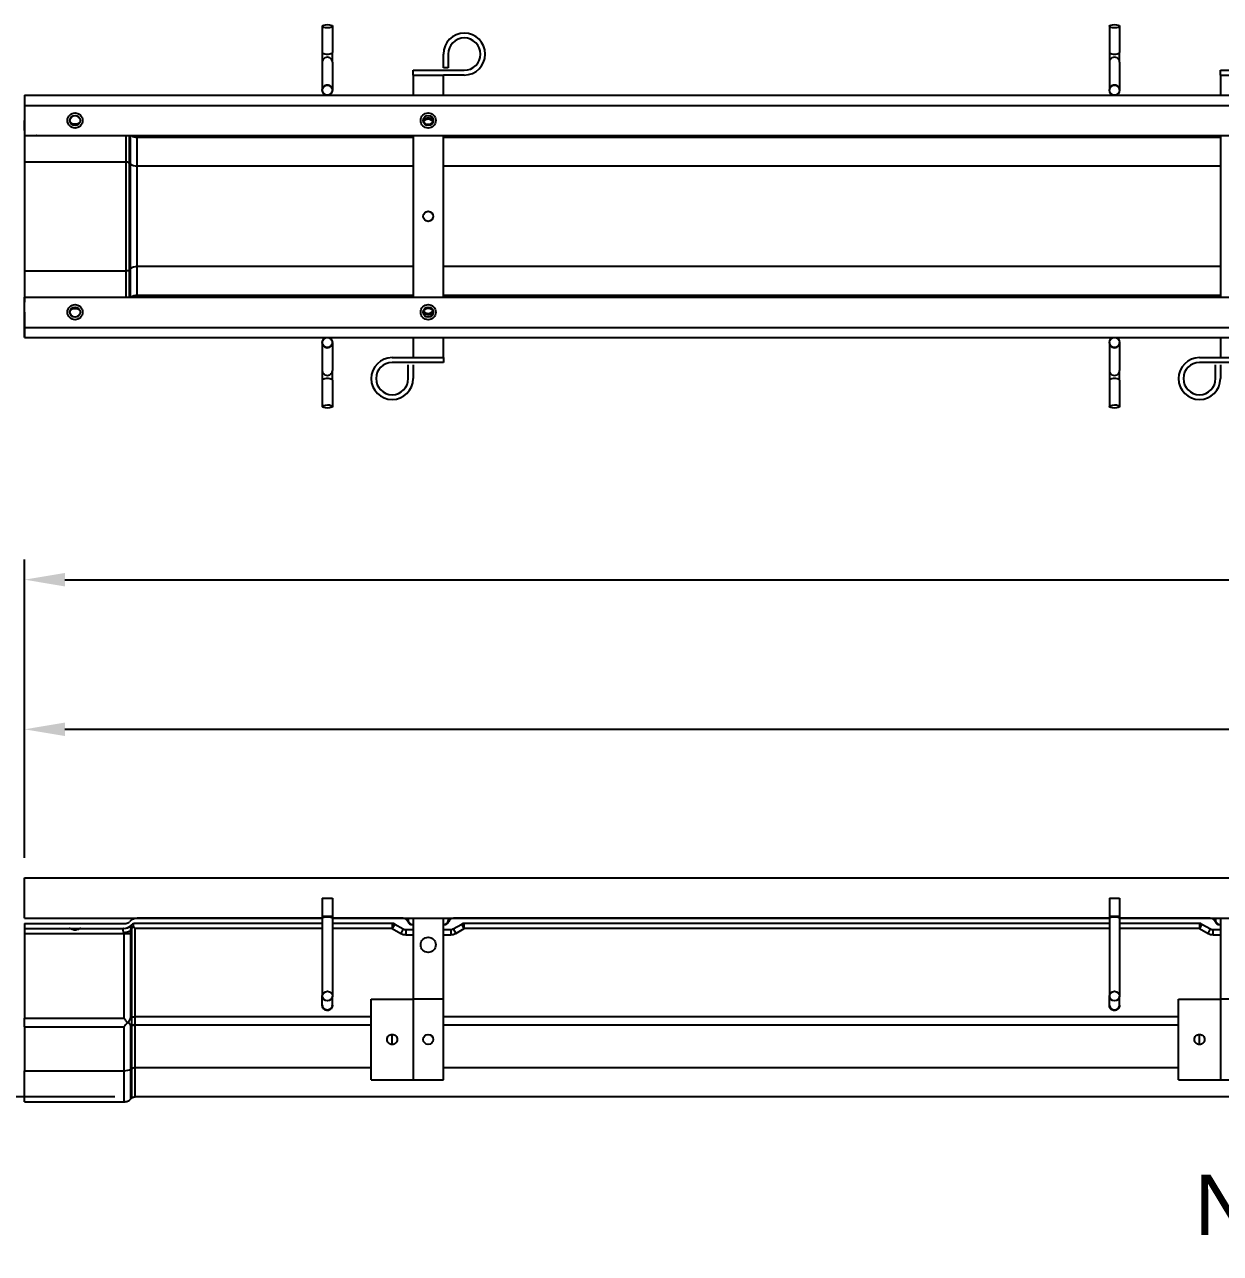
# Model space of a CAD drawing. Header units: inches. Extents: x 72 to 245, y 42 to 80.
# Drawn here: x 118.87 to 148.49, y 49.19 to 79.64 of the extents above; entities that cross this region are included whole.
import ezdxf

# ---------------------------------------------------------------- set-up
doc = ezdxf.new("R2010")
doc.units = ezdxf.units.IN
doc.header["$MEASUREMENT"] = 0
for name, color, linetype in [('dim', 7, 'Continuous'), ('Frame', 1, 'Continuous'), ('Trench', 132, 'Continuous')]:
    doc.layers.add(name, color=color, linetype=linetype)
doc.styles.add('ROMANS', font='romans.shx')
doc.styles.add('Sales', font='romans.shx', dxfattribs={"width": 0.85})
doc.dimstyles.new('Sales', dxfattribs={"dimtxt": 1, "dimasz": 1, "dimexe": 0.5, "dimexo": 0.5, "dimgap": 0.09, "dimtad": 0, "dimtih": 1, "dimtoh": 1, "dimdec": 6, "dimzin": 0, "dimdsep": 46, "dimlunit": 5, "dimtxsty": 'Sales', "dimcen": 0, "dimclrd": 7, "dimclre": 7, "dimclrt": 7, "dimadec": 0, "dimazin": 0, "dimtfac": 0.85, "dimtdec": 6, "dimtix": 1, "dimtofl": 0, "dimtmove": 0, "dimatfit": 3, "dimfxl": 0, "dimtolj": 1, "dimtzin": 0, "dimarcsym": 0})

# ---------------------------------------------------------------- blocks, each defined once
blk = doc.blocks.new('*D24')
at = {"layer": 'Defpoints', "color": 0}
for p in [(238.867, 62.177), (118.867, 58.496), (238.867, 58.496)]:
    blk.add_point(p, dxfattribs=at)
at = {"layer": 'dim', "color": 7, "lineweight": -2}
for p, q in [((118.867, 58.996), (118.867, 62.677)), ((238.867, 58.996), (238.867, 62.677)), ((119.867, 62.177), (166.094, 62.177)), ((237.867, 62.177), (173.479, 62.177))]:
    blk.add_line(p, q, dxfattribs=at)
at = {"layer": 'dim', "color": 7}
for points in [[(119.867, 62.344), (119.867, 62.011), (118.867, 62.177)], [(237.867, 62.344), (237.867, 62.011), (238.867, 62.177)]]:
    blk.add_solid(points, dxfattribs=at)
at = {"layer": 'dim', "color": 7, "lineweight": 0, "insert": (169.786, 62.177), "char_height": 1, "attachment_point": 5, "style": 'Sales'}
blk.add_mtext('\\A1;120 [3048]', dxfattribs=at)
blk = doc.blocks.new('*D25')
at = {"layer": 'Defpoints', "color": 0}
for p in [(241.367, 65.884), (118.867, 58.496), (241.367, 57.496)]:
    blk.add_point(p, dxfattribs=at)
at = {"layer": 'dim', "color": 7, "lineweight": -2}
for p, q in [((118.867, 58.996), (118.867, 66.384)), ((241.367, 57.996), (241.367, 66.384)), ((119.867, 65.884), (182.751, 65.884)), ((240.367, 65.884), (190.721, 65.884))]:
    blk.add_line(p, q, dxfattribs=at)
at = {"layer": 'dim', "color": 7}
for points in [[(119.867, 66.05), (119.867, 65.717), (118.867, 65.884)], [(240.367, 66.05), (240.367, 65.717), (241.367, 65.884)]]:
    blk.add_solid(points, dxfattribs=at)
at = {"layer": 'dim', "color": 7, "lineweight": 0, "insert": (186.736, 65.884), "char_height": 1, "attachment_point": 5, "style": 'Sales'}
blk.add_mtext('\\A1;122{\\H0.850000x;\\S1/2;} [3112]', dxfattribs=at)
blk = doc.blocks.new('*D26')
at = {"layer": 'Defpoints', "color": 0}
for p in [(118.867, 58.496), (115.701, 53.074), (121.606, 53.074)]:
    blk.add_point(p, dxfattribs=at)
at = {"layer": 'dim', "color": 7, "lineweight": -2}
for p, q in [((118.367, 58.496), (115.201, 58.496)), ((115.701, 57.496), (115.701, 56.287)), ((115.701, 54.074), (115.701, 54.917)), ((121.106, 53.074), (115.201, 53.074))]:
    blk.add_line(p, q, dxfattribs=at)
at = {"layer": 'dim', "color": 7}
for points in [[(115.535, 57.496), (115.868, 57.496), (115.701, 58.496)], [(115.535, 54.074), (115.868, 54.074), (115.701, 53.074)]]:
    blk.add_solid(points, dxfattribs=at)
at = {"layer": 'dim', "color": 7, "lineweight": 0, "insert": (115.701, 55.602), "char_height": 1, "attachment_point": 5, "style": 'Sales'}
blk.add_mtext("\\A1;'A'", dxfattribs=at)

msp = doc.modelspace()

# ---------------------------------------------------------------- linework, layer by layer
at = {"layer": 'Frame', "color": 7}
for p, q in [((126.2429725, 79.5948933), (126.2424272, 78.9438791)), ((126.4929724, 79.5946839), (126.4924271, 78.9436697)), ((145.742375, 79.5948466), (145.7420751, 78.9438322)), ((145.992375, 79.5947314), (145.992075, 78.943717)), ((126.2424272, 78.9438791), (126.242228, 78.7060599)), ((126.4922279, 78.7058504), (126.4924271, 78.9436697)), ((129.2416445, 78.5654403), (129.2416445, 78.9029403)), ((129.3601445, 78.9029403), (129.3601445, 78.5654403)), ((145.7420751, 78.9438322), (145.7419655, 78.7060129)), ((145.9919655, 78.7058977), (145.992075, 78.943717)), ((126.242228, 78.7060599), (126.2416529, 78.0194956)), ((126.4922279, 78.7058504), (126.4916528, 78.0192862)), ((129.3601445, 78.5654403), (129.2416445, 78.5654403)), ((145.7419655, 78.7060129), (145.7416491, 78.0194485)), ((145.9919655, 78.7058977), (145.9916491, 78.0193333)), ((128.4916445, 78.3844403), (128.4916445, 78.5029403)), ((128.4916445, 78.5029403), (129.7601445, 78.5029403)), ((128.4916445, 78.3844403), (129.2416445, 78.3844403)), ((128.4916445, 78.3844403), (128.4916445, 77.8844403)), ((128.4916445, 78.3844403), (129.2416445, 78.3844403)), ((129.2416445, 77.8844403), (129.2416445, 78.3844403)), ((129.7601445, 78.3844403), (129.2416445, 78.3844403)), ((148.4916445, 78.3844403), (148.4916445, 78.5029403)), ((148.4916445, 78.5029403), (149.7601445, 78.5029403)), ((148.4916445, 78.3844403), (149.2416445, 78.3844403)), ((148.4916445, 78.3844403), (148.4916445, 77.8844403)), ((148.4916445, 78.3844403), (149.2416445, 78.3844403)), ((126.2416529, 78.0194956), (126.2416446, 78.009545)), ((126.4916445, 78.0093356), (126.4916528, 78.0192862)), ((145.7416491, 78.0194485), (145.7416446, 78.0094979)), ((145.9916445, 78.0093827), (145.9916491, 78.0193333)), ((118.8666445, 77.8844403), (238.8666445, 77.8844403)), ((118.8666445, 77.8844403), (118.8666445, 77.6344403)), ((118.8666445, 77.6344403), (118.8666445, 76.8844403)), ((118.8666445, 77.6344403), (238.8666445, 77.6344403)), ((118.8666445, 76.8844403), (179.1618945, 76.8844403)), ((128.4916445, 76.8844403), (128.4916445, 72.8844403)), ((129.2416445, 72.8844403), (129.2416445, 76.8844403)), ((148.4916445, 76.8844403), (148.4916445, 72.8844403)), ((118.8666445, 72.8844403), (179.1618945, 72.8844403)), ((118.8666445, 72.1344403), (118.8666445, 72.8844403)), ((118.8666445, 72.1344403), (238.8666445, 72.1344403)), ((118.8666445, 71.8844403), (118.8666445, 72.1344403)), ((118.8666445, 71.8844403), (238.8666445, 71.8844403)), ((128.4916445, 71.8844403), (128.4916445, 71.3844403)), ((129.2416445, 71.3844403), (129.2416445, 71.8844403)), ((148.4916445, 71.8844403), (148.4916445, 71.3844403)), ((126.2416446, 71.7593356), (126.2416529, 71.749385)), ((126.2416529, 71.749385), (126.242228, 71.0628207)), ((126.4916528, 71.7495944), (126.4916445, 71.759545)), ((126.4916528, 71.7495944), (126.4922279, 71.0630301)), ((145.7416446, 71.7593827), (145.7416491, 71.7494321)), ((145.7416491, 71.7494321), (145.7419655, 71.0628677)), ((145.9916491, 71.7495473), (145.9916445, 71.7594979)), ((145.9916491, 71.7495473), (145.9919655, 71.0629829)), ((127.9731445, 71.3844403), (128.4916445, 71.3844403)), ((129.2416445, 71.2659403), (127.9731445, 71.2659403)), ((128.4916445, 71.3844403), (129.2416445, 71.3844403)), ((128.4916445, 71.3844403), (129.2416445, 71.3844403)), ((129.2416445, 71.3844403), (129.2416445, 71.2659403)), ((147.9731445, 71.3844403), (148.4916445, 71.3844403)), ((149.2416445, 71.2659403), (147.9731445, 71.2659403)), ((148.4916445, 71.3844403), (149.2416445, 71.3844403)), ((148.4916445, 71.3844403), (149.2416445, 71.3844403)), ((126.242228, 71.0628207), (126.2424272, 70.8250015)), ((126.4924271, 70.8252109), (126.4922279, 71.0630301)), ((128.3731445, 70.8659403), (128.3731445, 71.2034403)), ((128.4916445, 71.2034403), (128.4916445, 70.8659403)), ((145.7419655, 71.0628677), (145.7420751, 70.8250484)), ((145.992075, 70.8251636), (145.9919655, 71.0629829)), ((148.3731445, 70.8659403), (148.3731445, 71.2034403)), ((148.4916445, 71.2034403), (148.4916445, 70.8659403)), ((126.2424272, 70.8250015), (126.2429725, 70.1739873)), ((126.4924271, 70.8252109), (126.4929724, 70.1741967)), ((145.7420751, 70.8250484), (145.742375, 70.174034)), ((145.992075, 70.8251636), (145.992375, 70.1741492)), ((118.8666445, 58.4957022), (238.8666445, 58.4957022)), ((118.8666445, 57.4957022), (118.8666445, 58.4957022)), ((126.2416445, 57.9957022), (126.4916445, 57.9957022)), ((126.2416445, 57.9957022), (126.2416445, 57.5472961)), ((126.4916445, 57.9957022), (126.4916445, 57.5472961)), ((145.7416445, 57.9957022), (145.9916445, 57.9957022)), ((145.7416445, 57.9957022), (145.7416445, 57.5472961)), ((145.9916445, 57.9957022), (145.9916445, 57.5472961)), ((126.2416445, 57.5472961), (126.4916445, 57.5472961)), ((145.7416445, 57.5472961), (145.9916445, 57.5472961)), ((118.8666445, 57.4957022), (126.2416506, 57.4957022)), ((126.2416529, 57.4869907), (126.242228, 55.4644369)), ((126.4916506, 57.4957022), (128.4916445, 57.4957022)), ((126.4916529, 57.4870618), (126.4921947, 55.5813339)), ((128.3666445, 57.4957022), (128.3666445, 57.4644522)), ((128.4916445, 57.3394522), (128.4734007, 57.3394522)), ((128.4916445, 57.4957022), (129.2416445, 57.4957022)), ((128.4916445, 57.4957022), (128.4916445, 53.4957022)), ((129.2416445, 57.4957022), (145.7416479, 57.4957022)), ((129.2416445, 53.4957022), (129.2416445, 57.4957022)), ((129.2598883, 57.3394522), (129.2416445, 57.3394522)), ((129.3666445, 57.4644522), (129.3666445, 57.4957022)), ((145.7416491, 57.4870067), (145.7419655, 55.4644529)), ((145.9916479, 57.4957022), (148.4916445, 57.4957022)), ((145.9916491, 57.4870458), (145.9919477, 55.5779435)), ((148.3666445, 57.4957022), (148.3666445, 57.4644522)), ((148.4916445, 57.3394522), (148.4734007, 57.3394522)), ((148.4916445, 57.4957022), (149.2416445, 57.4957022)), ((148.4916445, 57.4957022), (148.4916445, 53.4957022)), ((126.2424275, 55.3475014), (126.2429728, 55.568491)), ((126.4924268, 55.3468845), (126.4929721, 55.5678741)), ((127.4546445, 55.4957022), (128.4916445, 55.4957022)), ((127.4546445, 53.4957022), (127.4546445, 55.4957022)), ((129.2416445, 55.4957022), (128.4916445, 55.4957022)), ((145.7420752, 55.3473626), (145.7423751, 55.5683522)), ((145.9920749, 55.3470233), (145.9923749, 55.5680129)), ((147.4546445, 55.4957022), (148.4916445, 55.4957022)), ((147.4546445, 53.4957022), (147.4546445, 55.4957022)), ((149.2416445, 55.4957022), (148.4916445, 55.4957022)), ((127.9731445, 54.3707022), (127.9731445, 54.6207022)), ((147.9731445, 54.3707022), (147.9731445, 54.6207022)), ((127.4546445, 53.4957022), (128.4916445, 53.4957022)), ((128.4916445, 53.4957022), (129.2416445, 53.4957022)), ((147.4546445, 53.4957022), (148.4916445, 53.4957022)), ((148.4916445, 53.4957022), (149.2416445, 53.4957022))]:
    msp.add_line(p, q, dxfattribs=at)
for centre, radius in [((126.3666445, 78.0094403), 0.125), ((145.8666445, 78.0094403), 0.125), ((120.1166445, 77.2594403), 0.1875), ((120.1166445, 77.2594403), 0.125), ((128.8666445, 77.2594403), 0.1875), ((128.8666445, 77.2594403), 0.125), ((128.8666445, 74.8844403), 0.125), ((120.1166445, 72.5094403), 0.1875), ((120.1166445, 72.5094403), 0.125), ((128.8666445, 72.5094403), 0.1875), ((128.8666445, 72.5094403), 0.125), ((126.3666445, 71.7594403), 0.125), ((145.8666445, 71.7594403), 0.125), ((128.8666445, 56.8394522), 0.1875), ((128.8666445, 54.4957022), 0.125)]:
    msp.add_circle(centre, radius, dxfattribs=at)
for centre, radius, start, end in [((129.7601445, 78.9029403), 0.5185, 270, 180), ((129.7601445, 78.9029403), 0.4, 270, 180), ((127.9731445, 70.8659403), 0.5185, 90, 0), ((127.9731445, 70.8659403), 0.4, 90, 0), ((147.9731445, 70.8659403), 0.5185, 90, 0), ((147.9731445, 70.8659403), 0.4, 90, 0), ((128.2416445, 57.3707022), 0.125, 22.02431284, 90), ((128.4734007, 57.4644522), 0.125, 202.02431284, 270), ((129.2598883, 57.4644522), 0.125, 270, 337.97568716), ((129.4916445, 57.3707022), 0.125, 90, 157.97568716), ((148.2416445, 57.3707022), 0.125, 22.02431284, 90), ((148.4734007, 57.4644522), 0.125, 202.02431284, 270)]:
    msp.add_arc(centre, radius, start, end, dxfattribs=at)
for centre, major_axis, ratio in [((126.3679725, 79.5947886), (0.125, -0.0001047), 0.3214394653), ((145.867375, 79.594789), (0.125, -0.0000576), 0.3214394653), ((126.3679725, 70.174092), (-0.125, -0.0001047), 0.3214394653), ((145.867375, 70.1740916), (-0.125, -0.0000576), 0.3214394653), ((126.3679725, 55.5681826), (-0.1249996, 0.0003084), 0.9469297973), ((145.867375, 55.5681826), (-0.1249999, 0.0001697), 0.946930029)]:
    msp.add_ellipse(centre, major_axis=major_axis, ratio=ratio, dxfattribs=at)
for centre, major_axis, ratio, start_param, end_param in [((126.3674272, 78.9437744), (0.125, -0.0001047), 0.3214394653, 3.1415926536, 6.2831853072), ((145.867075, 78.9437746), (0.125, -0.0000576), 0.3214394653, 3.1415926536, 6.2831853072), ((126.367228, 78.7059551), (0.125, -0.0001047), 0.9469301295, 0, 3.1415926536), ((145.8669655, 78.7059553), (0.125, -0.0000576), 0.9469301295, 0, 3.1415926536), ((126.3666529, 78.0193909), (0.125, -0.0001047), 0.9469301295, 0, 3.1415926536), ((145.8666491, 78.0193909), (0.125, -0.0000576), 0.9469301295, 0, 3.1415926536), ((119.1581926, 77.1339456), (0.1767767, 0.1767767), 0.9980243034, 3.8814506511, 3.9279796418), ((126.3666529, 71.7494897), (0.125, 0.0001047), 0.9469301295, 3.1415926536, 6.2831853072), ((145.8666491, 71.7494897), (0.125, 0.0000576), 0.9469301295, 3.1415926536, 6.2831853072), ((126.367228, 71.0629254), (0.125, 0.0001047), 0.9469301295, 3.1415926536, 6.2831853072), ((145.8669655, 71.0629253), (0.125, 0.0000576), 0.9469301295, 3.1415926536, 6.2831853072), ((126.3674272, 70.8251062), (0.125, 0.0001047), 0.3214394653, 0, 3.1415926536), ((145.867075, 70.825106), (0.125, 0.0000576), 0.3214394653, 0, 3.1415926536), ((126.2418019, 57.547297), (0, 0.1877187), 0.0008381539, 1.5708012245, 1.8978551387), ((126.4918013, 57.5472953), (0, -0.1872818), 0.0008370968, 4.7123843713, 5.0398285333), ((145.741731, 57.5472966), (0, 0.1876203), 0.0004609193, 1.5707990219, 1.8979407869), ((145.9917308, 57.5472956), (0, -0.18738), 0.0004605994, 4.7123864459, 5.039742878), ((126.3666529, 57.4870262), (0.125, 0.0000355), 0.3214393525, 0, 3.1415926536), ((145.8666491, 57.4870262), (0.125, 0.0000196), 0.3214394312, 0, 3.1415926536), ((126.367228, 55.4644724), (-0.125, -0.0000355), 0.3214393525, 6.1938933533, 6.2831853072), ((145.8669655, 55.4644724), (-0.125, -0.0000196), 0.3214394312, 6.2171261807, 6.2831853072), ((126.3674272, 55.3471929), (-0.1249996, 0.0003084), 0.9469297973, 0, 3.1415926536), ((145.867075, 55.3471929), (-0.1249999, 0.0001697), 0.946930029, 0, 3.1415926325)]:
    msp.add_ellipse(centre, major_axis=major_axis, ratio=ratio, start_param=start_param, end_param=end_param, dxfattribs=at)
msp.add_open_spline([(119.1581926, 76.884193), (119.1578638, 76.8843574), (119.1576979, 76.8844403), (119.1576979, 76.8844403)], degree=3, dxfattribs=at)
for points, knots in [([(128.3666445, 57.4644522), (128.3666559, 57.4559274), (128.3675177, 57.4460177), (128.371765, 57.4283311), (128.374358, 57.4202779), (128.3819759, 57.4037868), (128.3870402, 57.3953716), (128.403135, 57.3745934), (128.4177987, 57.3617401), (128.4524835, 57.3441633), (128.4724532, 57.3394522), (128.4916445, 57.3394522)], [0.30670168871, 0.30670168871, 0.30670168871, 0.30670168871, 0.43391902169, 0.43391902169, 0.51593523735, 0.51593523735, 0.597951453, 0.597951453, 0.74418953688, 0.74418953688, 0.89042762076, 0.89042762076, 0.89042762076, 0.89042762076]), ([(129.2416445, 57.3394522), (129.2608359, 57.3394522), (129.2808056, 57.3441633), (129.3154904, 57.3617401), (129.3301541, 57.3745934), (129.3462489, 57.3953716), (129.3513132, 57.4037868), (129.3589311, 57.4202779), (129.3615241, 57.4283311), (129.3657714, 57.4460177), (129.3666332, 57.4559274), (129.3666445, 57.4644522)], [2.67128286229, 2.67128286229, 2.67128286229, 2.67128286229, 2.81752094617, 2.81752094617, 2.96375903005, 2.96375903005, 3.04577524571, 3.04577524571, 3.12779146136, 3.12779146136, 3.25500879434, 3.25500879434, 3.25500879434, 3.25500879434]), ([(148.3666445, 57.4644522), (148.3666559, 57.4559274), (148.3675177, 57.4460177), (148.371765, 57.4283311), (148.374358, 57.4202779), (148.3819759, 57.4037868), (148.3870402, 57.3953716), (148.403135, 57.3745934), (148.4177987, 57.3617401), (148.4524835, 57.3441633), (148.4724532, 57.3394522), (148.4916445, 57.3394522)], [0.30670168871, 0.30670168871, 0.30670168871, 0.30670168871, 0.43391902169, 0.43391902169, 0.51593523735, 0.51593523735, 0.597951453, 0.597951453, 0.74418953688, 0.74418953688, 0.89042762076, 0.89042762076, 0.89042762076, 0.89042762076]), ([(126.4924268, 55.3468845), (126.4924184, 55.3434978), (126.49241, 55.3409225), (126.4923951, 55.3380318), (126.4923911, 55.3372923), (126.492376, 55.3359621), (126.492372, 55.3355793), (126.4923506, 55.3345317), (126.4923415, 55.3341234), (126.4923156, 55.3332594), (126.4923037, 55.3328975), (126.4922573, 55.3316876), (126.4922108, 55.3307045), (126.492091, 55.3287248), (126.4920175, 55.3277063), (126.4917563, 55.324628), (126.4915276, 55.3225432), (126.4905022, 55.3149722), (126.4893852, 55.309495), (126.4847669, 55.2926825), (126.4799241, 55.2815721), (126.4666805, 55.2601679), (126.4577493, 55.2498666), (126.4373652, 55.2328256), (126.4256622, 55.2258689), (126.4009683, 55.2161107), (126.3876699, 55.2131881), (126.361159, 55.2116931), (126.3476164, 55.2131021), (126.3219809, 55.2200225), (126.3095691, 55.22562), (126.287412, 55.2402531), (126.277391, 55.2494708), (126.2609618, 55.2703308), (126.2543491, 55.2822329), (126.2475972, 55.3008953), (126.2458451, 55.3072715), (126.2439971, 55.3169162), (126.2435092, 55.320141), (126.2428863, 55.3257131), (126.2426889, 55.3281311), (126.2425343, 55.3309143), (126.2425071, 55.3314799), (126.2424672, 55.3324234), (126.2424526, 55.3328203), (126.2424178, 55.3338728), (126.242406, 55.3343844), (126.24239, 55.3351471), (126.2423855, 55.3354233), (126.2423739, 55.3361981), (126.2423705, 55.3365578), (126.2423573, 55.3380222), (126.2423519, 55.3391329), (126.2423272, 55.3452612), (126.2423104, 55.3533016), (126.2422803, 55.3751976), (126.2422669, 55.3890721), (126.2422451, 55.4203537), (126.2422364, 55.4380186), (126.2422295, 55.4592162), (126.2422287, 55.461817), (126.242228, 55.4644369)], [0, 0, 0, 0, 0.079096134, 0.079096134, 0.1212510381, 0.1212510381, 0.1370873046, 0.1370873046, 0.1441429157, 0.1441429157, 0.1481324204, 0.1481324204, 0.1561878778, 0.1561878778, 0.164105797, 0.164105797, 0.1800885389, 0.1800885389, 0.2224649424, 0.2224649424, 0.3129669833, 0.3129669833, 0.4142629569, 0.4142629569, 0.5154223413, 0.5154223413, 0.6165898404, 0.6165898404, 0.7177571526, 0.7177571526, 0.8189244698, 0.8189244698, 0.9200917709, 0.9200917709, 1.0212584021, 1.0212584021, 1.0713289719, 1.0713289719, 1.0961348318, 1.0961348318, 1.1142733198, 1.1142733198, 1.1190602139, 1.1190602139, 1.1230296396, 1.1230296396, 1.1310777629, 1.1310777629, 1.1389903315, 1.1389903315, 1.1568389452, 1.1568389452, 1.2103279786, 1.2103279786, 1.3729108868, 1.3729108868, 1.5301687256, 1.5301687256, 1.6824226999, 1.6824226999, 1.703503321, 1.703503321, 1.703503321, 1.703503321]), ([(145.9920749, 55.3470233), (145.9920704, 55.3437106), (145.9920658, 55.3411835), (145.9920583, 55.3384852), (145.9920559, 55.337789), (145.9920506, 55.3368668), (145.9920491, 55.3366236), (145.9920433, 55.3360121), (145.9920411, 55.3357117), (145.9920258, 55.3348641), (145.9920214, 55.3346423), (145.9920079, 55.3340577), (145.9919975, 55.3336659), (145.9919556, 55.3323653), (145.9919121, 55.3313344), (145.9918005, 55.3293233), (145.9917321, 55.3283103), (145.9914276, 55.3244953), (145.9911069, 55.3216782), (145.9895226, 55.3110098), (145.9875883, 55.303209), (145.9805744, 55.2833043), (145.9741495, 55.2714636), (145.9580437, 55.2505188), (145.9481282, 55.241184), (145.9261397, 55.2262948), (145.9137934, 55.2205544), (145.8882397, 55.2133386), (145.8747143, 55.2117733), (145.8481879, 55.212962), (145.8348567, 55.2157309), (145.8100508, 55.2252036), (145.7982674, 55.2320254), (145.7777006, 55.2488204), (145.7686613, 55.2590026), (145.7544217, 55.2814144), (145.7490442, 55.2939235), (145.7442112, 55.31317), (145.7431109, 55.3197038), (145.7424198, 55.3275095), (145.7423258, 55.3288015), (145.7422055, 55.3308942), (145.7421666, 55.3317188), (145.7421175, 55.3330039), (145.7421019, 55.3335027), (145.7420806, 55.3342964), (145.7420737, 55.3346131), (145.7420589, 55.3353799), (145.7420553, 55.3356822), (145.7420493, 55.3361891), (145.7420477, 55.3363778), (145.7420422, 55.3370641), (145.7420406, 55.337444), (145.7420329, 55.3393252), (145.7420284, 55.3413594), (145.7420133, 55.3506875), (145.7420035, 55.3614101), (145.7419877, 55.3875523), (145.7419811, 55.4024228), (145.7419715, 55.4329408), (145.741968, 55.4483934), (145.7419655, 55.4644529)], [0, 0, 0, 0, 0.0778844288, 0.0778844288, 0.1179973179, 0.1179973179, 0.1330346157, 0.1330346157, 0.1443681719, 0.1443681719, 0.1475752121, 0.1475752121, 0.1515064721, 0.1515064721, 0.1594549398, 0.1594549398, 0.1672364078, 0.1672364078, 0.1887909452, 0.1887909452, 0.2494634417, 0.2494634417, 0.3496091424, 0.3496091424, 0.4507942377, 0.4507942377, 0.5519604055, 0.5519604055, 0.6531275706, 0.6531275706, 0.7542947085, 0.7542947085, 0.8554618475, 0.8554618475, 0.956628966, 0.956628966, 1.0577955826, 1.0577955826, 1.1078507972, 1.1078507972, 1.1177428405, 1.1177428405, 1.1241695161, 1.1241695161, 1.1285750806, 1.1285750806, 1.1325037824, 1.1325037824, 1.1403830544, 1.1403830544, 1.1491541841, 1.1491541841, 1.1754368577, 1.1754368577, 1.2544575628, 1.2544575628, 1.430837408, 1.430837408, 1.5831944969, 1.5831944969, 1.7124216411, 1.7124216411, 1.7124216411, 1.7124216411]), ([(126.242396, 55.3391462), (126.242396, 55.3391462), (126.2423964, 55.3391811), (126.2423993, 55.3395336), (126.2424043, 55.3403708), (126.242415, 55.3429701), (126.2424214, 55.3449949), (126.2424275, 55.3475014)], [1.58334490896, 1.58334490896, 1.58334490896, 1.58334490896, 1.59260474787, 1.59260474787, 1.63919089632, 1.63919089632, 1.69952117656, 1.69952117656, 1.69952117656, 1.69952117656]), ([(145.742056, 55.3385213), (145.742056, 55.3385213), (145.7420566, 55.3386104), (145.7420596, 55.3392733), (145.7420633, 55.3404838), (145.7420695, 55.3435403), (145.7420723, 55.3452899), (145.7420752, 55.3473626)], [1.58668160872, 1.58668160872, 1.58668160872, 1.58668160872, 1.60186230862, 1.60186230862, 1.66053539298, 1.66053539298, 1.7100822398, 1.7100822398, 1.7100822398, 1.7100822398]), ([(127.9731445, 54.3707022), (127.9573831, 54.3707022), (127.940613, 54.3738648), (127.9098333, 54.386641), (127.8958187, 54.3962513), (127.8736923, 54.4183777), (127.8640831, 54.4323917), (127.8513076, 54.4631694), (127.8481445, 54.4799389), (127.8481445, 54.4957022), (127.8481445, 54.5114655), (127.8513076, 54.5282349), (127.8640831, 54.5590127), (127.8736923, 54.5730266), (127.8958187, 54.595153), (127.9098333, 54.6047633), (127.940613, 54.6175396), (127.9573831, 54.6207022), (127.9731445, 54.6207022)], [1.44131002732, 1.44131002732, 1.44131002732, 1.44131002732, 1.56141196583, 1.56141196583, 1.68151390434, 1.68151390434, 1.80163030372, 1.80163030372, 1.9217467031, 1.9217467031, 1.9217467031, 2.04186310248, 2.04186310248, 2.16197950185, 2.16197950185, 2.28208144036, 2.28208144036, 2.40218337887, 2.40218337887, 2.40218337887, 2.40218337887]), ([(127.9731445, 54.6207022), (127.988906, 54.6207022), (128.0056761, 54.6175396), (128.0364558, 54.6047633), (128.0504704, 54.595153), (128.0725968, 54.5730266), (128.082206, 54.5590127), (128.0949815, 54.5282349), (128.0981445, 54.5114655), (128.0981445, 54.4799389), (128.0949815, 54.4631694), (128.082206, 54.4323917), (128.0725968, 54.4183777), (128.0504704, 54.3962513), (128.0364558, 54.386641), (128.0056761, 54.3738648), (127.988906, 54.3707022), (127.9731445, 54.3707022)], [0.48043667577, 0.48043667577, 0.48043667577, 0.48043667577, 0.60053861428, 0.60053861428, 0.72064055279, 0.72064055279, 0.84075695217, 0.84075695217, 0.96087335155, 0.96087335155, 1.08098975093, 1.08098975093, 1.2011061503, 1.2011061503, 1.32120808881, 1.32120808881, 1.44131002732, 1.44131002732, 1.44131002732, 1.44131002732]), ([(147.9731445, 54.3707022), (147.9573831, 54.3707022), (147.940613, 54.3738648), (147.9098333, 54.386641), (147.8958187, 54.3962513), (147.8736923, 54.4183777), (147.8640831, 54.4323917), (147.8513076, 54.4631694), (147.8481445, 54.4799389), (147.8481445, 54.4957022), (147.8481445, 54.5114655), (147.8513076, 54.5282349), (147.8640831, 54.5590127), (147.8736923, 54.5730266), (147.8958187, 54.595153), (147.9098333, 54.6047633), (147.940613, 54.6175396), (147.9573831, 54.6207022), (147.9731445, 54.6207022)], [1.44131002732, 1.44131002732, 1.44131002732, 1.44131002732, 1.56141196583, 1.56141196583, 1.68151390434, 1.68151390434, 1.80163030372, 1.80163030372, 1.9217467031, 1.9217467031, 1.9217467031, 2.04186310248, 2.04186310248, 2.16197950185, 2.16197950185, 2.28208144036, 2.28208144036, 2.40218337887, 2.40218337887, 2.40218337887, 2.40218337887]), ([(147.9731445, 54.6207022), (147.988906, 54.6207022), (148.0056761, 54.6175396), (148.0364558, 54.6047633), (148.0504704, 54.595153), (148.0725968, 54.5730266), (148.082206, 54.5590127), (148.0949815, 54.5282349), (148.0981445, 54.5114655), (148.0981445, 54.4799389), (148.0949815, 54.4631694), (148.082206, 54.4323917), (148.0725968, 54.4183777), (148.0504704, 54.3962513), (148.0364558, 54.386641), (148.0056761, 54.3738648), (147.988906, 54.3707022), (147.9731445, 54.3707022)], [0.48043667577, 0.48043667577, 0.48043667577, 0.48043667577, 0.60053861428, 0.60053861428, 0.72064055279, 0.72064055279, 0.84075695217, 0.84075695217, 0.96087335155, 0.96087335155, 1.08098975093, 1.08098975093, 1.2011061503, 1.2011061503, 1.32120808881, 1.32120808881, 1.44131002732, 1.44131002732, 1.44131002732, 1.44131002732])]:
    msp.add_open_spline(points, degree=3, knots=knots, dxfattribs=at)
at = {"layer": 'Trench', "color": 7}
for p, q in [((118.8666445, 77.8844403), (121.3666445, 77.8844403)), ((118.8666445, 77.8844403), (118.8666445, 77.2594403)), ((118.8666445, 77.0094403), (118.8666445, 77.2594403)), ((118.8666445, 77.0094403), (118.8666445, 76.9666997)), ((118.8666445, 76.9666997), (118.8666445, 76.2316264)), ((121.3773678, 76.8844403), (121.3773678, 76.2316264)), ((121.4657562, 76.2012739), (121.4657562, 76.8844403)), ((121.4809212, 76.8844403), (121.4809212, 76.1887015)), ((121.6576979, 76.1279967), (121.6576979, 76.8416997)), ((128.4916445, 76.8416997), (121.6576979, 76.8416997)), ((148.4916445, 76.8416997), (129.2416445, 76.8416997)), ((118.8666445, 76.2316264), (121.3773678, 76.2316264)), ((118.8666445, 76.2316264), (118.8666445, 73.5372542)), ((121.4809212, 76.1887015), (121.4657562, 76.2012739)), ((128.4916445, 76.1279967), (121.6576979, 76.1279967)), ((148.4916445, 76.1279967), (129.2416445, 76.1279967)), ((118.8666445, 73.5372542), (121.3773678, 73.5372542)), ((118.8666445, 73.5372542), (118.8666445, 72.8021809)), ((121.3773678, 73.5372542), (121.3773678, 72.8844403)), ((121.4657562, 72.8844403), (121.4657562, 73.5676067)), ((121.4809212, 73.5801791), (121.4809212, 72.8844403)), ((121.6576979, 72.9271809), (121.6576979, 73.6408839)), ((128.4916445, 73.6408839), (121.6576979, 73.6408839)), ((148.4916445, 73.6408839), (129.2416445, 73.6408839)), ((118.8666445, 72.8021809), (118.8666445, 72.7594403)), ((118.8666445, 72.5094403), (118.8666445, 72.7594403)), ((128.4916445, 72.9271809), (121.6576979, 72.9271809)), ((148.4916445, 72.9271809), (129.2416445, 72.9271809)), ((118.8666445, 72.5094403), (118.8666445, 71.8844403)), ((118.8666445, 71.8844403), (121.3666445, 71.8844403)), ((118.8666445, 57.3707022), (121.3773678, 57.3707022)), ((118.8666445, 57.3707022), (118.8666445, 57.2457022)), ((118.8666445, 57.2457022), (121.3255912, 57.2457022)), ((118.8666445, 57.2457022), (118.8666445, 57.1207022)), ((121.4809212, 57.4224789), (121.4657562, 57.4073138)), ((121.5175329, 57.3340905), (121.5023678, 57.3189255)), ((121.5541445, 57.3594746), (121.5541445, 57.2974789)), ((121.5541445, 57.2974789), (121.6059212, 57.2457022)), ((126.2416859, 57.3707022), (121.6059212, 57.3707022)), ((126.2417215, 57.2457022), (121.6059212, 57.2457022)), ((121.6059212, 55.0579443), (121.6059212, 57.2457022)), ((126.2416506, 57.4957022), (121.6576979, 57.4957022)), ((128.2416445, 57.4957022), (126.4916506, 57.4957022)), ((127.9726742, 57.3707022), (126.491686, 57.3707022)), ((127.9726742, 57.2457022), (126.4917215, 57.2457022)), ((127.9726742, 57.3707022), (127.9726742, 57.2457022)), ((128.0351742, 57.3539553), (127.9726742, 57.2457022)), ((127.9726742, 57.2457022), (128.1852944, 57.1229458)), ((128.0351742, 57.3539553), (128.2477944, 57.231199)), ((128.2477944, 57.231199), (128.1852944, 57.1229458)), ((129.4854946, 57.231199), (129.6981149, 57.3539553)), ((129.4854946, 57.231199), (129.5479946, 57.1229458)), ((145.7416479, 57.4957022), (129.4916445, 57.4957022)), ((129.5479946, 57.1229458), (129.7606149, 57.2457022)), ((129.7606149, 57.2457022), (129.6981149, 57.3539553)), ((129.7606149, 57.2457022), (129.7606149, 57.3707022)), ((145.7416673, 57.3707022), (129.7606149, 57.3707022)), ((145.7416869, 57.2457022), (129.7606149, 57.2457022)), ((148.2416445, 57.4957022), (145.9916479, 57.4957022)), ((147.9726742, 57.3707022), (145.9916673, 57.3707022)), ((147.9726742, 57.2457022), (145.9916869, 57.2457022)), ((147.9726742, 57.3707022), (147.9726742, 57.2457022)), ((148.0351742, 57.3539553), (147.9726742, 57.2457022)), ((147.9726742, 57.2457022), (148.1852944, 57.1229458)), ((148.0351742, 57.3539553), (148.2477944, 57.231199)), ((148.1852944, 57.1229458), (148.2477944, 57.231199)), ((118.8666445, 57.1207022), (121.3255912, 57.1207022)), ((118.8666445, 57.1207022), (118.8666445, 55.019728)), ((121.3255912, 57.1207022), (121.5023678, 57.1207022)), ((121.3255912, 57.1207022), (121.3255912, 55.019728)), ((121.5023678, 55.0421146), (121.5023678, 57.1207022)), ((121.5175329, 57.2090905), (121.5175329, 55.0579443)), ((128.3102944, 57.2144522), (128.3102944, 57.0894522)), ((128.3102944, 57.2144522), (128.4916445, 57.2144522)), ((128.3102944, 57.0894522), (128.4916445, 57.0894522)), ((129.2416445, 57.2144522), (129.4229946, 57.2144522)), ((129.2416445, 57.0894522), (129.4229946, 57.0894522)), ((129.4229946, 57.2144522), (129.4229946, 57.0894522)), ((148.3102944, 57.0894522), (148.3102944, 57.2144522)), ((148.3102944, 57.2144522), (148.4916445, 57.2144522)), ((148.3102944, 57.0894522), (148.4916445, 57.0894522)), ((118.8666445, 55.019728), (121.3255912, 55.019728)), ((118.8666445, 54.8100306), (118.8666445, 55.019728)), ((118.8666445, 54.8100306), (121.3255912, 54.8100306)), ((118.8666445, 54.8100306), (118.8666445, 53.7202396)), ((121.3255912, 54.8100306), (121.3255912, 53.7202396)), ((121.5176573, 55.046789), (121.5023678, 55.0421146)), ((121.5023678, 53.7611855), (121.5023678, 54.8324172)), ((121.5175329, 55.0579443), (121.6059212, 55.0579443)), ((121.5175329, 54.827774), (121.5175329, 53.7696657)), ((127.4546445, 55.0579443), (121.6059212, 55.0579443)), ((127.4546445, 54.848247), (121.6059212, 54.848247)), ((121.6059212, 53.7901387), (121.6059212, 54.848247)), ((147.4546445, 55.0579443), (129.2416445, 55.0579443)), ((147.4546445, 54.848247), (129.2416445, 54.848247)), ((118.8666445, 53.7202396), (121.3255912, 53.7202396)), ((118.8666445, 52.9488272), (118.8666445, 53.7202396)), ((121.5175329, 53.7696657), (121.5023678, 53.7611855)), ((127.4546445, 53.7901387), (121.6059212, 53.7901387)), ((147.4546445, 53.7901387), (129.2416445, 53.7901387)), ((241.3666445, 53.0738272), (121.6059072, 53.0738272)), ((118.8666445, 52.9488272), (121.3255749, 52.9488272))]:
    msp.add_line(p, q, dxfattribs=at)
for centre, radius, start, end in [((128.8666445, 77.1344403), 0.1875, 48.59037789, 131.40962211), ((128.8666445, 77.1344403), 0.1535, 37.87929439, 142.12070561), ((128.8666445, 77.3219403), 0.15625, 220.54160187, 319.45839813), ((128.8666445, 72.6344403), 0.1875, 228.59037789, 311.40962211), ((128.8666445, 72.6344403), 0.1535, 217.87929439, 322.12070561), ((128.8666445, 72.4469403), 0.15625, 40.54160187, 139.45839813), ((121.3255912, 57.4957022), 0.25, 270, 315), ((121.3773678, 57.4957022), 0.125, 270, 315), ((121.6576979, 57.2457022), 0.25, 90, 135), ((121.6059212, 57.2457022), 0.125, 90, 135), ((127.9726742, 57.2457022), 0.125, 60, 90), ((128.3102944, 57.3394522), 0.125, 240, 270), ((129.4229946, 57.3394522), 0.125, 270, 300), ((129.7606149, 57.2457022), 0.125, 90, 120), ((147.9726742, 57.2457022), 0.125, 60, 90), ((148.3102944, 57.3394522), 0.125, 240, 270), ((128.3102944, 57.3394522), 0.25, 240, 270), ((129.4229946, 57.3394522), 0.25, 270, 300), ((148.3102944, 57.3394522), 0.25, 240, 270)]:
    msp.add_arc(centre, radius, start, end, dxfattribs=at)
for centre, major_axis, ratio, start_param, end_param in [((121.6576979, 77.0489591), (-0.25, 0), 0.8290375726, 0.917002416, 1.5707963268), ((121.6581926, 77.0609829), (-0.2490969, 0.0212306), 0.8522428249, 1.0742778659, 1.6433058852), ((121.3773678, 76.1279967), (0.125, 0), 0.8290375726, 0.7853981634, 1.5707963268), ((121.6576979, 76.335256), (0.25, 0), 0.8290375726, 3.926990817, 4.7123889804), ((121.3773678, 73.6408839), (0.125, 0), 0.8290375726, 4.7123889804, 5.4977871438), ((121.6576979, 73.4336245), (0.25, 0), 0.8290375726, 1.5707963268, 2.3561944902), ((121.6576979, 72.7199215), (0.25, 0), 0.8290375726, 1.5707963268, 2.2245902376), ((121.6581926, 72.7078977), (0.2490969, 0.0212306), 0.8522428248, 1.4982867677, 2.0673147872), ((121.6581926, 72.634935), (-0.1767767, 0.1767767), 0.9980243034, 5.496798319, 5.5433273097), ((121.3195281, 57.4896391), (0.1767767, -0.1767767), 0.9684235835, 5.4817470494, 6.2831853113), ((121.3195281, 57.1878624), (-0.245958, -0.0447735), 0.1762891983, 1.5387161296, 2.3401543916), ((121.3255912, 54.9815116), (0.25, 0), 0.3057306815, 5.0764538861, 5.1921458987), ((121.6059212, 54.7783478), (-0.125, 0), 0.5591929035, 4.7123889804, 5.4977871438), ((121.6060457, 55.046789), (0.1249689, 0.0027888), 0.0223049617, 1.5702985679, 2.3559456115), ((121.6060457, 54.7876656), (-0.1249561, 0.0033137), 0.5404229767, 4.7267193958, 5.5123664388), ((121.3255912, 53.8600378), (-0.25, 0), 0.5591929035, 1.5707963268, 2.3561944902), ((121.6059212, 53.7202396), (0.125, 0), 0.5591929035, 1.5707963268, 2.3561944902)]:
    msp.add_ellipse(centre, major_axis=major_axis, ratio=ratio, start_param=start_param, end_param=end_param, dxfattribs=at)
for points, knots in [([(120.235396, 77.2204134), (120.2330544, 77.2176635), (120.2306412, 77.2150232), (120.2142613, 77.1983303), (120.1966599, 77.1860946), (120.1578871, 77.1697708), (120.1366878, 77.1656903), (120.1166445, 77.1656903), (120.0966013, 77.1656903), (120.075402, 77.1697708), (120.0366291, 77.1860946), (120.0190278, 77.1983303), (120.0026479, 77.2150232), (120.0002347, 77.2176635), (119.9978931, 77.2204134)], [-0.3325896129, -0.3325896129, -0.3325896129, -0.3325896129, -0.30545922084, -0.30545922084, -0.15272961042, -0.15272961042, 0, 0, 0, 0.15272961042, 0.15272961042, 0.30545922084, 0.30545922084, 0.33258961334, 0.33258961334, 0.33258961334, 0.33258961334]), ([(121.6581926, 76.8477116), (121.6595154, 76.8554717), (121.6603685, 76.8621405), (121.6607502, 76.8675391), (121.6610943, 76.8724055), (121.6610591, 76.8762413), (121.6606434, 76.8790285), (121.6603836, 76.8807704), (121.6599743, 76.8820968), (121.6594154, 76.8829985), (121.6590661, 76.8835621), (121.6586584, 76.8839601), (121.6581926, 76.884193)], [0, 0, 0, 0, 0.22688169287, 0.22688169287, 0.22688169287, 0.43139476814, 0.43139476814, 0.43139476814, 0.55921544018, 0.55921544018, 0.55921544018, 0.63910336021, 0.63910336021, 0.63910336021, 0.63910336021]), ([(121.3773678, 76.2316264), (121.3773678, 76.1270727), (121.3773651, 75.9952054), (121.3773655, 75.7070649), (121.3773663, 75.5550098), (121.3773672, 75.2927525), (121.3773675, 75.1893774), (121.3773678, 75.0188566), (121.3773678, 74.9524597), (121.3773678, 74.753039), (121.3773676, 74.6202292), (121.3773666, 74.2875367), (121.3773655, 74.0900473), (121.3773651, 73.7717128), (121.3773678, 73.6403353), (121.3773678, 73.5372542)], [-7.4092117155, -7.4092117155, -7.4092117155, -7.4092117155, -6.094076636, -6.094076636, -4.9086027615, -4.9086027615, -4.16768159, -4.16768159, -3.7046058578, -3.7046058578, -2.7784543933, -2.7784543933, -1.2966120502, -1.2966120502, 0, 0, 0, 0]), ([(121.4657562, 73.5676067), (121.4657562, 73.6683684), (121.4657555, 73.7967843), (121.4657556, 74.1079457), (121.4657559, 74.300985), (121.4657561, 74.6261817), (121.4657562, 74.7559994), (121.4657562, 74.9509273), (121.4657562, 75.0158283), (121.4657561, 75.1825073), (121.465756, 75.2835533), (121.4657558, 75.5399017), (121.4657556, 75.6885304), (121.4657555, 75.9701781), (121.4657562, 76.0990727), (121.4657562, 76.2012739)], [0, 0, 0, 0, 1.2966120502, 1.2966120502, 2.7784543933, 2.7784543933, 3.7046058578, 3.7046058578, 4.16768159, 4.16768159, 4.9086027615, 4.9086027615, 6.094076636, 6.094076636, 7.4092117155, 7.4092117155, 7.4092117155, 7.4092117155]), ([(121.4809212, 76.1887015), (121.4809212, 76.0889219), (121.4809162, 75.9634779), (121.4809169, 75.6530338), (121.4809189, 75.4649526), (121.4809208, 75.1402354), (121.4809212, 75.0126427), (121.4809212, 74.8204772), (121.4809211, 74.756162), (121.4809206, 74.5901563), (121.4809201, 74.4892447), (121.4809183, 74.2373525), (121.4809169, 74.0884713), (121.4809162, 73.8095963), (121.4809212, 73.6813841), (121.4809212, 73.5801791)], [-8.6431461784, -8.6431461784, -8.6431461784, -8.6431461784, -7.1305955972, -7.1305955972, -5.4019663615, -5.4019663615, -4.3215730892, -4.3215730892, -3.7813764531, -3.7813764531, -2.9170618352, -2.9170618352, -1.5341584467, -1.5341584467, 0, 0, 0, 0]), ([(121.6576979, 73.6408839), (121.6576979, 73.7373846), (121.6576947, 73.8596247), (121.6576951, 74.1255186), (121.6576961, 74.2674699), (121.6576972, 74.507638), (121.6576975, 74.6038529), (121.6576979, 74.7621323), (121.6576979, 74.8234541), (121.6576979, 75.0066759), (121.6576977, 75.1283302), (121.6576965, 75.437934), (121.6576952, 75.6172607), (121.6576947, 75.9132542), (121.6576979, 76.0328552), (121.6576979, 76.1279967)], [0, 0, 0, 0, 1.5341584467, 1.5341584467, 2.9170618352, 2.9170618352, 3.7813764531, 3.7813764531, 4.3215730892, 4.3215730892, 5.4019663615, 5.4019663615, 7.1305955972, 7.1305955972, 8.6431461784, 8.6431461784, 8.6431461784, 8.6431461784]), ([(121.6581926, 72.8846876), (121.6595154, 72.885349), (121.6603685, 72.8873519), (121.6610943, 72.8936494), (121.6610591, 72.8976795), (121.6603836, 72.905898), (121.6599743, 72.9094568), (121.6590661, 72.9158385), (121.6586584, 72.9184366), (121.6581926, 72.921169)], [0, 0, 0, 0, 0.22688169287, 0.22688169287, 0.43139476814, 0.43139476814, 0.55921544018, 0.55921544018, 0.63910336021, 0.63910336021, 0.63910336021, 0.63910336021]), ([(119.9978902, 72.5484582), (120.0005587, 72.5515931), (120.0033219, 72.5545885), (120.0200222, 72.5712888), (120.0374954, 72.5832554), (120.0758974, 72.5992099), (120.0968526, 72.6031903), (120.1366878, 72.6031903), (120.1578871, 72.5991098), (120.1966599, 72.582786), (120.2142613, 72.5705503), (120.2306412, 72.5538574), (120.2330544, 72.5512171), (120.235396, 72.5484672)], [0.95546916819, 0.95546916819, 0.95546916819, 0.95546916819, 0.98633518043, 0.98633518043, 1.13714952053, 1.13714952053, 1.28796386063, 1.28796386063, 1.44069347105, 1.44069347105, 1.59342308147, 1.59342308147, 1.62055347353, 1.62055347353, 1.62055347353, 1.62055347353]), ([(120.25985, 57.2457022), (120.2562504, 57.2457022), (120.2519512, 57.2448666), (120.2329563, 57.2394152), (120.2134172, 57.2298422), (120.1798056, 57.2162234), (120.1678799, 57.2118408), (120.1429679, 57.2053894), (120.1299664, 57.2033819), (120.1033226, 57.2033819), (120.0903212, 57.2053894), (120.0654091, 57.2118408), (120.0534835, 57.2162234), (120.0198719, 57.2298422), (120.0003328, 57.2394152), (119.9813379, 57.2448666), (119.9770386, 57.2457022), (119.9734391, 57.2457022)], [2.38923369082, 2.38923369082, 2.38923369082, 2.38923369082, 2.45371249792, 2.45371249792, 2.65673825917, 2.65673825917, 2.7582511398, 2.7582511398, 2.85976402043, 2.85976402043, 2.96127690106, 2.96127690106, 3.06278978169, 3.06278978169, 3.26581554295, 3.26581554295, 3.33029435004, 3.33029435004, 3.33029435004, 3.33029435004]), ([(121.3195281, 57.2436812), (121.3100658, 57.2405271), (121.3040153, 57.233486), (121.3013618, 57.2232362), (121.2989699, 57.213997), (121.299216, 57.2019869), (121.3021011, 57.1884445), (121.3039043, 57.1799805), (121.3067756, 57.1707889), (121.3107696, 57.1612453), (121.3132659, 57.1552806), (121.3161963, 57.1491899), (121.3195281, 57.1430889)], [0, 0, 0, 0, 0.4090026654, 0.4090026654, 0.4090026654, 0.7776811243, 0.7776811243, 0.7776811243, 1.0081051612, 1.0081051612, 1.0081051612, 1.1521201842, 1.1521201842, 1.1521201842, 1.1521201842]), ([(121.3255912, 57.2457022), (121.3255912, 57.2457022), (121.3250254, 57.2455136), (121.3238949, 57.2451367), (121.3228822, 57.2447992), (121.3214168, 57.2443107), (121.3195281, 57.2436812)], [-3.18484973162, -3.18484973162, -3.18484973162, -3.18484973162, -3.09448764748, -3.09448764748, -3.09448764748, -3.01354095395, -3.01354095395, -3.01354095395, -3.01354095395]), ([(121.4963048, 57.3128624), (121.498189, 57.3147467), (121.4996589, 57.3162165), (121.5018021, 57.3183597), (121.5023678, 57.3189255), (121.5023678, 57.3189255)], [3.01354095328, 3.01354095328, 3.01354095328, 3.01354095328, 3.09448764748, 3.09448764748, 3.18484973162, 3.18484973162, 3.18484973162, 3.18484973162]), ([(121.4963048, 57.1878624), (121.4978742, 57.196363), (121.4991363, 57.2050195), (121.5017259, 57.2274662), (121.5026444, 57.2411947), (121.5040531, 57.2739096), (121.5040997, 57.2914196), (121.5026336, 57.3139558), (121.5007617, 57.3173193), (121.4963048, 57.3128624)], [-1.1521201842, -1.1521201842, -1.1521201842, -1.1521201842, -1.0081051612, -1.0081051612, -0.7776811243, -0.7776811243, -0.4090026654, -0.4090026654, 0, 0, 0, 0]), ([(121.5175329, 57.2090905), (121.5175869, 57.2092354), (121.517641, 57.2093803), (121.5284574, 57.2383544), (121.5408581, 57.2682836), (121.5541445, 57.2974789)], [-0.24997689962, -0.24997689962, -0.24997689962, -0.24997689962, -0.24872654776, -0.24872654776, 0, 0, 0, 0]), ([(121.3195281, 57.1430889), (121.3214123, 57.1396297), (121.3228822, 57.136115), (121.3250254, 57.1286295), (121.3255912, 57.124655), (121.3255912, 57.1207022)], [2.71132873902, 2.71132873902, 2.71132873902, 2.71132873902, 2.79227677377, 2.79227677377, 2.88263885791, 2.88263885791, 2.88263885791, 2.88263885791]), ([(121.5023678, 57.1207022), (121.5023678, 57.1325607), (121.5018021, 57.1444841), (121.5006716, 57.1563294), (121.4996589, 57.1669407), (121.4981935, 57.1774874), (121.4963048, 57.1878624)], [-2.88263885791, -2.88263885791, -2.88263885791, -2.88263885791, -2.79227677377, -2.79227677377, -2.79227677377, -2.71132873902, -2.71132873902, -2.71132873902, -2.71132873902]), ([(121.440982, 54.9137077), (121.4636073, 54.9561244), (121.4842096, 54.9992112), (121.5022096, 55.0417403), (121.5022887, 55.0419275), (121.5023678, 55.0421146)], [-0.37589341643, -0.37589341643, -0.37589341643, -0.37589341643, 0, 0, 0.00166120751, 0.00166120751, 0.00166120751, 0.00166120751]), ([(121.5023678, 54.8324172), (121.5022887, 54.8325281), (121.5022096, 54.8326391), (121.4842096, 54.8578589), (121.4636073, 54.8851254), (121.440982, 54.9137077)], [-0.44196673188, -0.44196673188, -0.44196673188, -0.44196673188, -0.44030616254, -0.44030616254, -0.06455717258, -0.06455717258, -0.06455717258, -0.06455717258]), ([(121.5176573, 55.046789), (121.5175801, 55.0375653), (121.5175149, 55.0283073), (121.5173727, 55.0042503), (121.5173119, 54.9894598), (121.5172125, 54.9514728), (121.5172077, 54.9286374), (121.5173139, 54.8821116), (121.5174379, 54.8586861), (121.5176573, 54.8370917)], [0, 0, 0, 0, 0.08685233504, 0.08685233504, 0.2258160711, 0.2258160711, 0.44815804879, 0.44815804879, 0.6948186803, 0.6948186803, 0.6948186803, 0.6948186803]), ([(121.6060457, 54.8552352), (121.6067677, 54.8756551), (121.6072306, 54.8975023), (121.6074376, 54.9201699), (121.6076242, 54.9406027), (121.6076052, 54.9616413), (121.6073796, 54.9831782), (121.6072387, 54.9966388), (121.6070165, 55.0102655), (121.6067122, 55.0239331), (121.6065221, 55.0324755), (121.6062999, 55.0410336), (121.6060457, 55.0495779)], [-0.6948186803, -0.6948186803, -0.6948186803, -0.6948186803, -0.44815804879, -0.44815804879, -0.44815804879, -0.2258160711, -0.2258160711, -0.2258160711, -0.08685233504, -0.08685233504, -0.08685233504, 0, 0, 0, 0]), ([(121.3255912, 53.7202396), (121.3255912, 53.5532568), (121.325591, 53.405905), (121.3255913, 53.1789217), (121.3255903, 53.0938399), (121.3255859, 53.0013629), (121.3255835, 52.9760593), (121.3255789, 52.9532471), (121.3255769, 52.9488519), (121.3255749, 52.9488272), (121.3255749, 52.9488272), (121.3255749, 52.9488272)], [0, 0, 0, 0, 1.315544589, 1.315544589, 2.5013875987, 2.5013875987, 3.2425394798, 3.2425394798, 3.7057594055, 3.7057594055, 3.7070715483, 3.7070715483, 3.7070715483, 3.7070715483]), ([(121.5023447, 53.0220435), (121.5023447, 53.0220435), (121.5023447, 53.0220436), (121.5023476, 53.0220679), (121.5023504, 53.0262798), (121.5023569, 53.0481391), (121.5023603, 53.0723848), (121.5023666, 53.1609944), (121.502368, 53.2425171), (121.5023676, 53.4600038), (121.5023678, 53.6011805), (121.5023678, 53.7611855)], [-3.7069453494, -3.7069453494, -3.7069453494, -3.7069453494, -3.7057594055, -3.7057594055, -3.2425394798, -3.2425394798, -2.5013875987, -2.5013875987, -1.315544589, -1.315544589, 0, 0, 0, 0]), ([(121.5175329, 53.7696657), (121.5175329, 53.6134143), (121.5175328, 53.4748192), (121.5175329, 53.2328258), (121.5175325, 53.1392499), (121.5175305, 53.0537085), (121.5175294, 53.0372287), (121.5175283, 53.0372249), (121.5175283, 53.0372249), (121.5175283, 53.0372249)], [0, 0, 0, 0, 1.5125941231, 1.5125941231, 3.241273121, 3.241273121, 4.3216974947, 4.3216974947, 4.3217849802, 4.3217849802, 4.3217849802, 4.3217849802]), ([(121.6059072, 53.0738272), (121.6059072, 53.0738272), (121.6059072, 53.0738272), (121.6059107, 53.073833), (121.6059139, 53.0899517), (121.60592, 53.1736123), (121.6059214, 53.2651274), (121.6059211, 53.5017889), (121.6059212, 53.6373269), (121.6059212, 53.7901387)], [-4.3218939696, -4.3218939696, -4.3218939696, -4.3218939696, -4.3216974947, -4.3216974947, -3.241273121, -3.241273121, -1.5125941231, -1.5125941231, 0, 0, 0, 0]), ([(121.3255749, 52.9488272), (121.3422398, 52.9488272), (121.3588862, 52.9505387), (121.3903124, 52.9568234), (121.4050755, 52.9613697), (121.4317547, 52.9720403), (121.443682, 52.9781444), (121.4646989, 52.9907534), (121.4738048, 52.9972554), (121.4896766, 53.0099518), (121.4964517, 53.0161511), (121.5023447, 53.0220435)], [-3.70707154832176, -3.70707154832176, -3.70707154832176, -3.70707154832176, -3.7070463085351, -3.7070463085351, -3.70702106874845, -3.70702106874845, -3.70699582896179, -3.70699582896179, -3.70697058917514, -3.70697058917514, -3.70694534938848, -3.70694534938848, -3.70694534938848, -3.70694534938848]), ([(121.5175283, 53.0372249), (121.5204749, 53.0401709), (121.5238626, 53.0432703), (121.5317986, 53.0496177), (121.5363515, 53.0528683), (121.5468597, 53.0591718), (121.552823, 53.0622232), (121.5661615, 53.0675574), (121.5735423, 53.06983), (121.5892537, 53.0729716), (121.5975758, 53.0738272), (121.6059072, 53.0738272)], [4.32178498015645, 4.32178498015645, 4.32178498015645, 4.32178498015645, 4.32180677803534, 4.32180677803534, 4.32182857591422, 4.32182857591422, 4.32185037379311, 4.32185037379311, 4.321872171672, 4.321872171672, 4.32189396955088, 4.32189396955088, 4.32189396955088, 4.32189396955088])]:
    msp.add_open_spline(points, degree=3, knots=knots, dxfattribs=at)
for points in [[(121.6576979, 76.8416997), (121.6576979, 76.8437686), (121.6578624, 76.8457744), (121.6581926, 76.8477116)], [(121.4809212, 73.5801791), (121.4758662, 73.5759883), (121.4708112, 73.5717975), (121.4657562, 73.5676067)], [(121.6581926, 72.921169), (121.6578642, 72.9231065), (121.6576979, 72.9251118), (121.6576979, 72.9271809)], [(121.6576979, 72.8844403), (121.6576979, 72.8844403), (121.6578624, 72.8845225), (121.6581926, 72.8846876)], [(121.5175329, 57.2090905), (121.5104569, 57.2020145), (121.5033808, 57.1949385), (121.4963048, 57.1878624)], [(121.3255912, 55.019728), (121.354162, 54.984736), (121.3849679, 54.9470334), (121.4146101, 54.9100886)], [(121.4146101, 54.9100886), (121.3849667, 54.8731422), (121.354059, 54.8389357), (121.3255912, 54.8100306)], [(121.5176573, 54.8370917), (121.5125608, 54.8355335), (121.5074643, 54.8339754), (121.5023678, 54.8324172)], [(121.5175329, 55.0579443), (121.5175329, 55.0542298), (121.5175745, 55.0505104), (121.5176573, 55.046789)], [(121.5176573, 54.8370917), (121.5175743, 54.83396), (121.5175329, 54.8308535), (121.5175329, 54.827774)], [(121.6060457, 55.0495779), (121.6059626, 55.052369), (121.6059212, 55.0551584), (121.6059212, 55.0579443)], [(121.6059212, 54.848247), (121.6059212, 54.8505566), (121.6059631, 54.8528868), (121.6060457, 54.8552352)], [(121.5175283, 53.0372249), (121.5124669, 53.0321646), (121.5074057, 53.0271042), (121.5023447, 53.0220435)]]:
    msp.add_open_spline(points, degree=3, dxfattribs=at)

# ---------------------------------------------------------------- texts
at = {"layer": 'dim', "lineweight": 0, "insert": (179.9045131, 50.1700899), "char_height": 1.5, "width": 70.396007477, "attachment_point": 5, "style": 'ROMANS'}
msp.add_mtext('{\\fArial|b0|i0|c0|p34;NOTE: + Actual Channel length is 122 1/2 [3112] to allow for overlap.}', dxfattribs=at)

# ---------------------------------------------------------------- dimensions: what is measured, and where the dimension line sits
at = {"layer": 'dim', "color": 7, "lineweight": 0}
for base, p2, picture, middle in [((241.3666445, 65.8837079), (241.3666445, 57.4957022), '*D25', (186.7361454, 65.8837079)), ((238.8666445, 62.1774729), (238.8666445, 58.4957022), '*D24', (169.7862734, 62.1774729))]:
    dim = msp.add_linear_dim(base=base, p1=(118.8666445, 58.4957022), p2=p2, dimstyle='Sales', dxfattribs=at)
    dim.commit()
    dim.dimension.update_dxf_attribs({"geometry": picture, "text_midpoint": middle, "dimtype": 160})
at = {"layer": 'dim', "lineweight": 0}
dim = msp.add_linear_dim(base=(115.7013375, 53.0738272), p1=(118.8666445, 58.4957022), p2=(121.6059072, 53.0738272), angle=90, text="'A'", dimstyle='Sales', dxfattribs=at)
dim.commit()
dim.dimension.update_dxf_attribs({"geometry": '*D26', "text_midpoint": (115.7013375, 55.6020936), "dimtype": 160})

doc.saveas('drawing.dxf')
